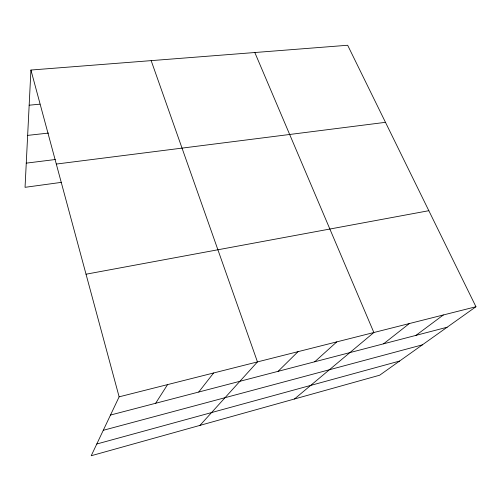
<?xml version="1.0" encoding="UTF-8"?>
<svg xmlns="http://www.w3.org/2000/svg" width="501" height="501" viewBox="0 0 501 501"><rect width="100%" height="100%" fill="white"/><g stroke="black" fill="none" stroke-linecap="round" stroke-linejoin="round"><path stroke-width="0.75" d="M30.93 70.034L119.125 396.836L91.22 455.741L379.702 375.199L475.95 306.737L347.663 45.259L30.93 70.034L25.05 187.318L61.585 182.333M155.654 403.267L167.566 384.605M198.74 392.026L213.62 372.976M199.962 425.38L257.458 361.904L151.164 60.627M278.111 371.322L298.032 351.658M314.734 361.772L336.797 341.87M294.463 398.996L373.865 332.514L254.821 52.524M383.578 343.818L409.348 323.552M415.974 335.363L443.347 314.966M96.774 444.011L399.573 361.064M103.275 430.296L422.362 344.857M110.496 415.047L447.124 327.241M119.125 396.836L475.95 306.737M86.028 274.21L428.831 210.702M56.3 164.059L385.476 122.332M26.265 163.138L55.323 159.518M27.655 135.383L48.547 133.072M29.164 105.204L39.948 104.17"/></g></svg>
